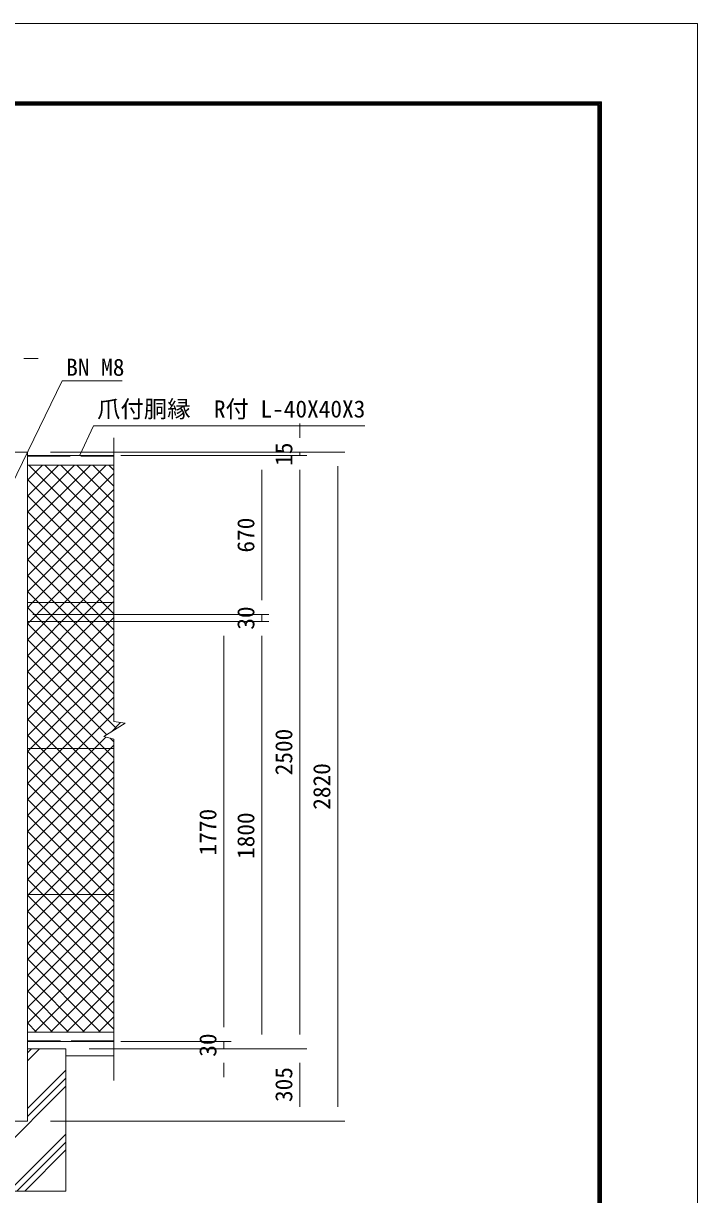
# Model space of a CAD drawing. Units: millimetres, scale not verified. Extents: x -6300 to 6300, y -4455 to 4455.
# Drawn here: x 3459 to 6300, y -482 to 4455 of the extents above; entities that cross this region are included whole.
import ezdxf
from ezdxf.enums import TextEntityAlignment as Align

# ---------------------------------------------------------------- set-up
doc = ezdxf.new("R2010")
doc.units = ezdxf.units.MM
doc.header["$LTSCALE"] = 30
doc.linetypes.add('DASHED', pattern=[7.5, 6, -1.5])
for name, color, linetype, lineweight in [('0-0_D-STR-DIM', 7, 'Continuous', 9), ('0-2_D-STR1', 1, 'Continuous', 18), ('0-3_D-STR3', 3, 'Continuous', 13), ('0-4_D-STR4', 7, 'Continuous', 9), ('0-7_D-DCR-HCH', 7, 'Continuous', 9), ('0-8_D-STR-TXT', 7, 'Continuous', 9), ('0-9_D-STR2', 7, 'Continuous', 9), ('0-A_D-TTL', 7, 'Continuous', 9)]:
    doc.layers.add(name, color=color, linetype=linetype, lineweight=lineweight)
doc.styles.add('ＭＳ ゴシック', font='')
doc.styles.get('ＭＳ ゴシック').set_extended_font_data('MS Gothic')

msp = doc.modelspace()

# ---------------------------------------------------------------- linework, layer by layer
at = {"layer": '0-0_D-STR-DIM'}
for p, q in [((3460.37, 3042.26), (3520.37, 3042.26)), ((4623.65, 2708.41), (4623.65, 2768.41)), ((3839.31, 1512.13), (3839.31, 2708.88)), ((3572.64, 2648.41), (4813.65, 2648.41)), ((3572.64, 2648.41), (4653.65, 2648.41)), ((3869.31, 2633.41), (4653.65, 2633.41)), ((3869.31, 2633.41), (4653.65, 2633.41)), ((3869.31, 2633.41), (4493.65, 2633.41)), ((4623.65, 2633.41), (4623.65, 2648.41)), ((4463.65, 2023.41), (4463.65, 2573.41)), ((4623.65, 193.41), (4623.65, 2573.41)), ((4623.65, 2573.41), (4623.65, 2513.41)), ((4783.65, -111.59), (4783.65, 2588.41)), ((4463.65, 2023.41), (4463.65, 2083.41)), ((3477.64, 1933.41), (4333.65, 1933.41)), ((3477.64, 1933.41), (4493.65, 1933.41)), ((3477.64, 1933.41), (4493.65, 1933.41)), ((3497.64, 1963.41), (4493.65, 1963.41)), ((3497.64, 1963.41), (4493.65, 1963.41)), ((4463.65, 1933.41), (4463.65, 1963.41)), ((4303.65, 223.41), (4303.65, 1873.41)), ((4463.65, 193.41), (4463.65, 1873.41)), ((4463.65, 1873.41), (4463.65, 1813.41)), ((3797.22, 1449.78), (3887.01, 1505.49)), ((3839.31, 1512.13), (3887.01, 1505.49)), ((3839.31, 1437.78), (3797.22, 1449.78)), ((3839.31, -0.38), (3839.31, 1437.78)), ((4303.65, 223.41), (4303.65, 283.41)), ((3869.31, 163.41), (4333.65, 163.41)), ((3869.31, 163.41), (4333.65, 163.41)), ((4303.65, 133.41), (4303.65, 163.41)), ((3735.14, 133.41), (4493.65, 133.41)), ((3735.14, 133.41), (4653.65, 133.41)), ((3735.14, 133.41), (4333.65, 133.41)), ((3936.82, 133.41), (4653.65, 133.41)), ((4303.65, 73.41), (4303.65, 13.41)), ((4623.65, 73.41), (4623.65, -111.59)), ((3572.64, -171.59), (4813.65, -171.59)), ((3572.64, -171.59), (4653.65, -171.59))]:
    msp.add_line(p, q, dxfattribs=at)
at = {"layer": '0-2_D-STR1'}
for p, q in [((3475.37, 2648.41), (3400.37, 2648.41)), ((3475.37, 2648.41), (3475.37, -171.59)), ((3475.37, 2633.41), (3839.31, 2633.41)), ((3475.37, 2593.41), (3839.31, 2593.41)), ((3839.31, 203.41), (3475.37, 203.41)), ((3839.31, 163.41), (3475.37, 163.41)), ((3400.37, -171.59), (3475.37, -171.59))]:
    msp.add_line(p, q, dxfattribs=at)
at = {"layer": '0-2_D-STR1', "linetype": 'DASHED'}
for p, q in [((3475.37, 2630.41), (3839.31, 2630.41)), ((3839.31, 166.41), (3475.37, 166.41))]:
    msp.add_line(p, q, dxfattribs=at)
at = {"layer": '0-3_D-STR3'}
for p, q in [((3839.31, 2013.41), (3475.37, 2013.41)), ((3839.31, 1398.41), (3475.37, 1398.41)), ((3839.31, 783.41), (3475.37, 783.41))]:
    msp.add_line(p, q, dxfattribs=at)
at = {"layer": '0-4_D-STR4'}
for p, q in [((3637.87, 133.41), (3475.37, 133.41)), ((3637.87, 133.41), (3637.87, -466.59)), ((3839.31, 103.41), (3637.87, 103.41)), ((3637.87, -466.59), (3237.87, -466.59))]:
    msp.add_line(p, q, dxfattribs=at)
at = {"layer": '0-7_D-DCR-HCH'}
for p, q in [((3475.37, 82.63), (3526.15, 133.41)), ((3475.37, 116.31), (3492.47, 133.41)), ((3475.37, -119.42), (3637.87, 43.08)), ((3475.37, -153.1), (3637.87, 9.4)), ((3237.87, -424.28), (3637.87, -24.28)), ((3397.61, -466.59), (3637.87, -226.33)), ((3431.29, -466.59), (3637.87, -260.01)), ((3464.96, -466.59), (3637.87, -293.68))]:
    msp.add_line(p, q, dxfattribs=at)
at = {"layer": '0-8_D-STR-TXT'}
for points in [[(3875.16, 2947.92), (3621.93, 2947.92), (3407.24, 2505.21)], [(4896.89, 2758.31), (3754.45, 2758.31), (3696.53, 2635.22)]]:
    msp.add_lwpolyline(points, dxfattribs=at)
at = {"layer": '0-9_D-STR2'}
for p, q in [((3475.37, 2530.2), (3538.58, 2593.41)), ((3475.37, 2462.85), (3605.93, 2593.41)), ((3475.37, 2395.5), (3673.28, 2593.41)), ((3475.37, 2328.15), (3740.63, 2593.41)), ((3475.37, 2260.8), (3807.99, 2593.41)), ((3839.31, 2235.57), (3481.48, 2593.41)), ((3839.31, 2302.92), (3548.83, 2593.41)), ((3839.31, 2370.28), (3616.18, 2593.41)), ((3839.31, 2437.63), (3683.53, 2593.41)), ((3839.31, 2504.98), (3750.89, 2593.41)), ((3839.31, 2572.33), (3818.24, 2593.41)), ((3475.37, 2193.44), (3839.31, 2557.39)), ((3839.31, 2168.22), (3475.37, 2532.16)), ((3475.37, 2126.09), (3839.31, 2490.03)), ((3839.31, 2100.87), (3475.37, 2464.81)), ((3475.37, 2058.74), (3839.31, 2422.68)), ((3839.31, 2033.52), (3475.37, 2397.46)), ((3792.07, 2013.41), (3475.37, 2330.11)), ((3497.39, 2013.41), (3839.31, 2355.33)), ((3564.74, 2013.41), (3839.31, 2287.98)), ((3724.72, 2013.41), (3475.37, 2262.76)), ((3657.37, 2013.41), (3475.37, 2195.4)), ((3632.1, 2013.41), (3839.31, 2220.63)), ((3590.02, 2013.41), (3475.37, 2128.05)), ((3699.45, 2013.41), (3839.31, 2153.27)), ((3766.8, 2013.41), (3839.31, 2085.92)), ((3522.66, 2013.41), (3475.37, 2060.7)), ((3475.37, 1991.39), (3497.39, 2013.41)), ((3475.37, 1924.04), (3564.74, 2013.41)), ((3475.37, 1856.68), (3632.1, 2013.41)), ((3475.37, 1789.33), (3699.45, 2013.41)), ((3475.37, 1721.98), (3766.8, 2013.41)), ((3839.31, 1629.41), (3475.37, 1993.35)), ((3839.31, 1696.76), (3522.66, 2013.41)), ((3839.31, 1764.11), (3590.02, 2013.41)), ((3839.31, 1831.46), (3657.37, 2013.41)), ((3839.31, 1898.81), (3724.72, 2013.41)), ((3839.31, 1966.16), (3792.07, 2013.41)), ((3475.37, 1587.28), (3839.31, 1951.22)), ((3839.31, 1562.05), (3475.37, 1926)), ((3475.37, 1519.92), (3839.31, 1883.87)), ((3850.92, 1483.1), (3475.37, 1858.64)), ((3475.37, 1452.57), (3839.31, 1816.52)), ((3809.35, 1457.31), (3475.37, 1791.29)), ((3800.9, 1398.41), (3475.37, 1723.94)), ((3733.55, 1398.41), (3475.37, 1656.59)), ((3666.2, 1398.41), (3475.37, 1589.24)), ((3598.85, 1398.41), (3475.37, 1521.88)), ((3829.16, 1469.6), (3867.73, 1508.18)), ((3531.5, 1398.41), (3475.37, 1454.53)), ((3839.31, 1427.35), (3824.72, 1441.94)), ((3839.31, 1023.24), (3475.37, 1387.18)), ((3839.31, 1090.59), (3531.5, 1398.41)), ((3839.31, 1157.94), (3598.85, 1398.41)), ((3839.31, 1225.29), (3666.2, 1398.41)), ((3839.31, 1292.65), (3733.55, 1398.41)), ((3839.31, 1360), (3800.9, 1398.41)), ((3475.37, 981.11), (3839.31, 1345.05)), ((3839.31, 955.89), (3475.37, 1319.83)), ((3475.37, 913.76), (3839.31, 1277.7)), ((3839.31, 888.53), (3475.37, 1252.48)), ((3475.37, 846.4), (3839.31, 1210.35)), ((3839.31, 821.18), (3475.37, 1185.13)), ((3479.73, 783.41), (3839.31, 1143)), ((3809.74, 783.41), (3475.37, 1117.77)), ((3742.38, 783.41), (3475.37, 1050.42)), ((3547.08, 783.41), (3839.31, 1075.64)), ((3614.43, 783.41), (3839.31, 1008.29)), ((3675.03, 783.41), (3475.37, 983.07)), ((3681.78, 783.41), (3839.31, 940.94)), ((3749.14, 783.41), (3839.31, 873.59)), ((3816.49, 783.41), (3839.31, 806.24)), ((3475.37, 779.05), (3479.73, 783.41)), ((3475.37, 711.7), (3547.08, 783.41)), ((3475.37, 644.35), (3614.43, 783.41)), ((3475.37, 577), (3681.78, 783.41)), ((3475.37, 509.65), (3749.14, 783.41)), ((3475.37, 442.29), (3816.49, 783.41)), ((3839.31, 417.07), (3475.37, 781.01)), ((3839.31, 619.13), (3675.03, 783.41)), ((3839.31, 686.48), (3742.38, 783.41)), ((3839.31, 753.83), (3809.74, 783.41)), ((3475.37, 374.94), (3839.31, 738.88)), ((3839.31, 349.72), (3475.37, 713.66)), ((3475.37, 307.59), (3839.31, 671.53)), ((3839.31, 282.37), (3475.37, 646.31)), ((3475.37, 240.24), (3839.31, 604.18)), ((3839.31, 215.01), (3475.37, 578.96)), ((3783.57, 203.41), (3475.37, 511.61)), ((3505.89, 203.41), (3839.31, 536.83)), ((3573.25, 203.41), (3839.31, 469.48)), ((3716.22, 203.41), (3475.37, 444.25)), ((3640.6, 203.41), (3839.31, 402.12)), ((3648.87, 203.41), (3475.37, 376.9)), ((3581.51, 203.41), (3475.37, 309.55)), ((3707.95, 203.41), (3839.31, 334.77)), ((3775.3, 203.41), (3839.31, 267.42)), ((3514.16, 203.41), (3475.37, 242.2))]:
    msp.add_line(p, q, dxfattribs=at)
for points in [[(3475.37, 1654.63), (3834.15, 2013.41), (3839.31, 2018.57)], [(3475.37, 1385.22), (3488.56, 1398.41), (3839.31, 1749.16)], [(3475.37, 1317.87), (3555.91, 1398.41), (3839.31, 1681.81)], [(3475.37, 1250.52), (3623.26, 1398.41), (3839.31, 1614.46)], [(3475.37, 1183.16), (3690.62, 1398.41), (3839.31, 1547.11)], [(3475.37, 1115.81), (3757.97, 1398.41), (3806.65, 1447.09)], [(3475.37, 1048.46), (3825.32, 1398.41), (3839.31, 1412.4)], [(3839.31, 551.77), (3607.68, 783.41), (3475.37, 915.72)], [(3839.31, 484.42), (3540.33, 783.41), (3475.37, 848.37)]]:
    msp.add_lwpolyline(points, dxfattribs=at)
at = {"layer": '0-A_D-TTL', "color": 2, "lineweight": 18}
msp.add_lwpolyline([(-6300, 4455), (6300, 4455), (6300, -4455), (-6300, -4455)], close=True, dxfattribs=at)
at = {"layer": '0-A_D-TTL'}
for points in [[(-5895, 4125), (5895, 4125), (5895, -4125), (-5895, -4125)], [(-5891.25, 4121.25), (5891.25, 4121.25), (5891.25, -4121.25), (-5891.25, -4121.25)], [(-5887.5, 4117.5), (5887.5, 4117.5), (5887.5, -4117.5), (-5887.5, -4117.5)], [(-5883.75, 4113.75), (5883.75, 4113.75), (5883.75, -4113.75), (-5883.75, -4113.75)], [(-5880, 4110), (5880, 4110), (5880, -4110), (-5880, -4110)]]:
    msp.add_lwpolyline(points, close=True, dxfattribs=at)

# ---------------------------------------------------------------- texts
at = {"layer": '0-0_D-STR-DIM', "style": 'ＭＳ ゴシック'}
for s, p in [('BN M8', (3639.03, 2948.04)), ('爪付胴縁\u3000R付 L-40X40X3', (3769.33, 2772.19))]:
    msp.add_text(s, height=72.14, dxfattribs=at).set_placement(p, align=Align.BOTTOM_LEFT)
for s, p in [('15', (4613.53, 2590.28)), ('670', (4453.53, 2224.53)), ('30', (4453.53, 1899.47)), ('2500', (4613.53, 1285.53)), ('2820', (4773.53, 1140.53)), ('1770', (4293.53, 948.06)), ('1800', (4453.53, 933.06)), ('30', (4293.53, 99.47)), ('305', (4613.53, -91.43))]:
    msp.add_text(s, height=72.14, rotation=90, dxfattribs=at).set_placement(p, align=Align.BOTTOM_LEFT)

doc.saveas('drawing.dxf')
